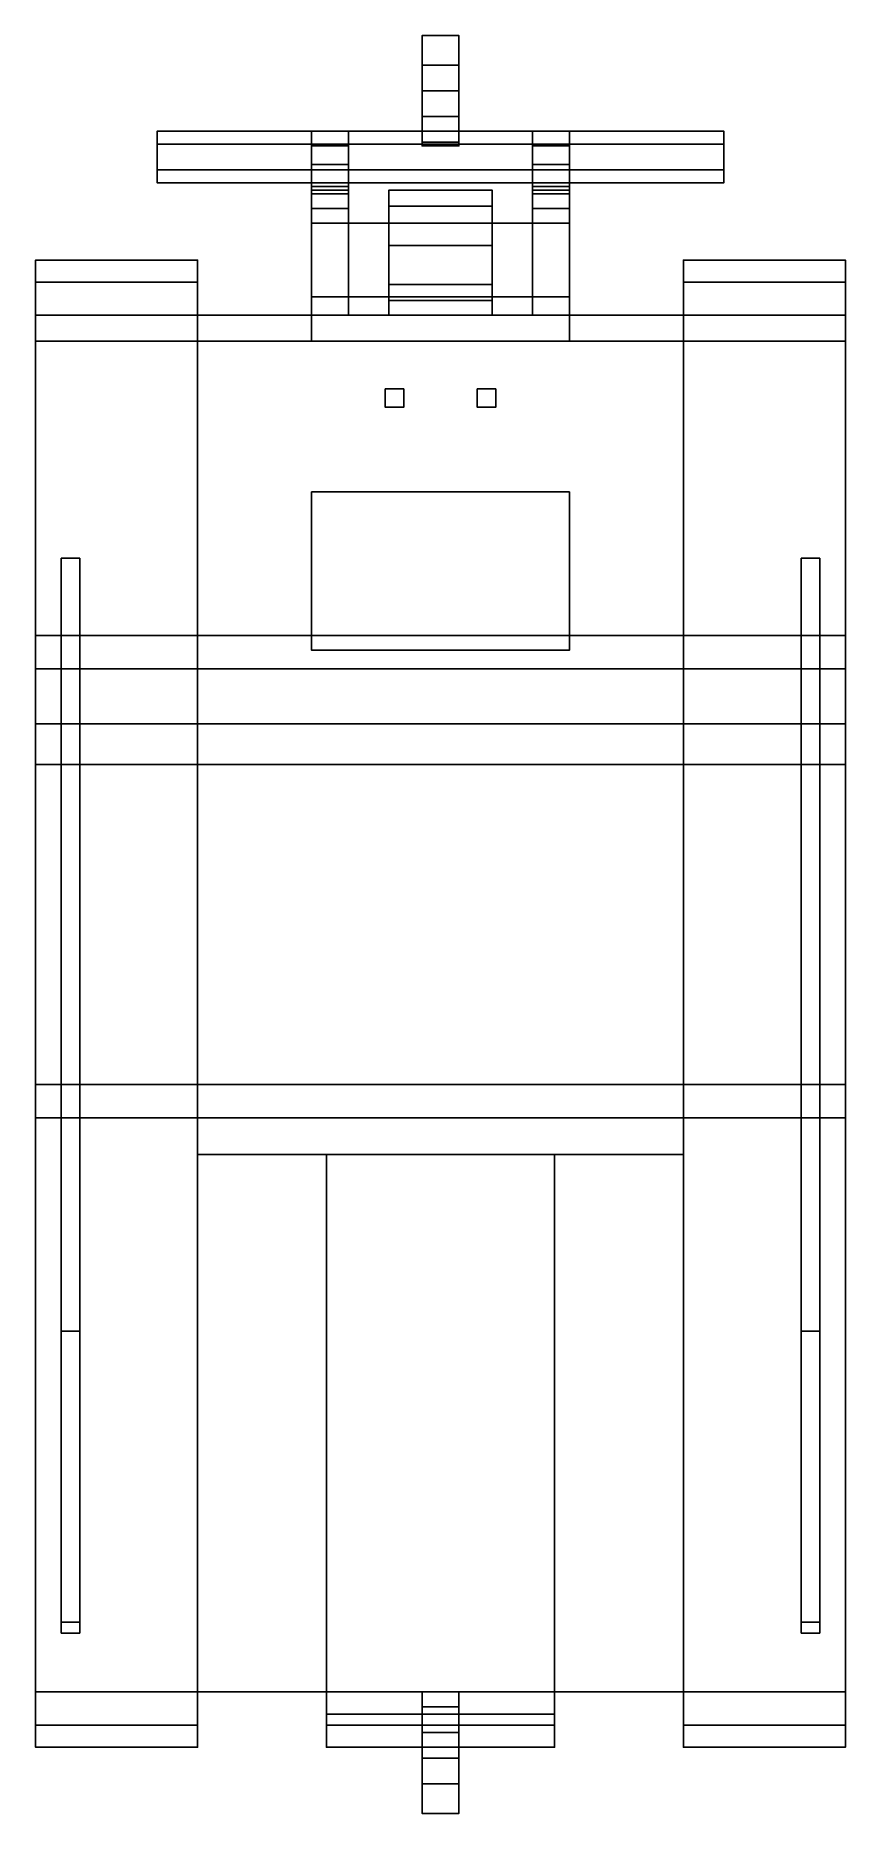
# Model space of a CAD drawing. Extents: x -1.1 to 1.1, y -2.2 to 2.63.
import ezdxf

# ---------------------------------------------------------------- set-up
doc = ezdxf.new("R2010")
doc.units = 0
doc.layers.get('0').update_dxf_attribs({"linetype": 'CONTINUOUS'})
doc.layers.add('MUDGUARD', color=6, linetype='CONTINUOUS')

msp = doc.modelspace()

# ---------------------------------------------------------------- linework, layer by layer
for points in [[(-0.05, 2.63, 0.63), (-0.05, 2.55, 0.55), (-0.05, 2.55, 0.83), (-0.05, 2.63, 0.76)], [(0.05, 2.63, 0.63), (0.05, 2.55, 0.55), (-0.05, 2.55, 0.55), (-0.05, 2.63, 0.63)], [(0.05, 2.63, 0.76), (0.05, 2.63, 0.63), (-0.05, 2.63, 0.63), (-0.05, 2.63, 0.76)], [(-0.05, 2.63, 0.76), (-0.05, 2.55, 0.83), (0.05, 2.55, 0.83), (0.05, 2.63, 0.76)], [(0.05, 2.55, 0.83), (0.05, 2.55, 0.55), (0.05, 2.63, 0.63), (0.05, 2.63, 0.76)], [(-0.05, 2.55, 0.73), (-0.05, 2.48, 0.73), (-0.05, 2.48, 0.83), (-0.05, 2.55, 0.83)], [(0.05, 2.55, 0.73), (0.05, 2.48, 0.73), (-0.05, 2.48, 0.73), (-0.05, 2.55, 0.73)], [(-0.05, 2.55, 0.83), (-0.05, 2.48, 0.83), (0.05, 2.48, 0.83), (0.05, 2.55, 0.83)], [(0.05, 2.55, 0.55), (0.05, 2.48, 0.55), (-0.05, 2.48, 0.55), (-0.05, 2.55, 0.55)], [(-0.05, 2.55, 0.55), (-0.05, 2.48, 0.55), (-0.05, 2.48, 0.62), (-0.05, 2.55, 0.62)], [(-0.05, 2.55, 0.62), (-0.05, 2.48, 0.62), (0.05, 2.48, 0.62), (0.05, 2.55, 0.62)], [(-0.05, 2.55, 0.73), (-0.05, 2.55, 0.62), (0.05, 2.55, 0.62), (0.05, 2.55, 0.73)], [(0.05, 2.48, 0.83), (0.05, 2.48, 0.73), (0.05, 2.55, 0.73), (0.05, 2.55, 0.83)], [(0.05, 2.48, 0.62), (0.05, 2.48, 0.55), (0.05, 2.55, 0.55), (0.05, 2.55, 0.62)], [(-0.05, 2.48, 0.55), (-0.05, 2.41, 0.65), (-0.05, 2.41, 0.76), (-0.05, 2.48, 0.83)], [(-0.05, 2.48, 0.83), (-0.05, 2.41, 0.76), (0.05, 2.41, 0.76), (0.05, 2.48, 0.83)], [(0.05, 2.48, 0.73), (0.05, 2.48, 0.62), (-0.05, 2.48, 0.62), (-0.05, 2.48, 0.73)], [(0.05, 2.48, 0.55), (0.05, 2.41, 0.65), (-0.05, 2.41, 0.65), (-0.05, 2.48, 0.55)], [(0.05, 2.41, 0.76), (0.05, 2.41, 0.65), (0.05, 2.48, 0.55), (0.05, 2.48, 0.83)], [(0.77, 2.335, 0.7706), (0.77, 2.37, 0.71), (-0.77, 2.37, 0.71), (-0.77, 2.335, 0.7706)], [(0.77, 2.37, 0.71), (0.77, 2.335, 0.6494), (-0.77, 2.335, 0.6494), (-0.77, 2.37, 0.71)], [(-0.77, 2.265, 0.7706), (-0.77, 2.335, 0.7706), (-0.77, 2.37, 0.71), (-0.77, 2.23, 0.71)], [(-0.77, 2.23, 0.71), (-0.77, 2.37, 0.71), (-0.77, 2.335, 0.6494), (-0.77, 2.265, 0.6494)], [(-0.35, 2.37, 0.71), (-0.35, 2.33, 0.58), (-0.35, 2.22, 0.69), (-0.35, 2.23, 0.71)], [(-0.25, 2.37, 0.71), (-0.25, 2.33, 0.58), (-0.35, 2.33, 0.58), (-0.35, 2.37, 0.71)], [(-0.25, 2.22, 0.69), (-0.25, 2.33, 0.58), (-0.25, 2.37, 0.71), (-0.25, 2.23, 0.71)], [(-0.05, 2.41, 0.76), (-0.05, 2.34, 0.76), (0.05, 2.34, 0.76), (0.05, 2.41, 0.76)], [(-0.05, 2.41, 0.65), (-0.05, 2.33, 0.65), (-0.05, 2.34, 0.76), (-0.05, 2.41, 0.76)], [(0.05, 2.41, 0.65), (0.05, 2.33, 0.65), (-0.05, 2.33, 0.65), (-0.05, 2.41, 0.65)], [(0.05, 2.34, 0.76), (0.05, 2.33, 0.65), (0.05, 2.41, 0.65), (0.05, 2.41, 0.76)], [(0.25, 2.37, 0.71), (0.25, 2.33, 0.58), (0.25, 2.22, 0.69), (0.25, 2.23, 0.71)], [(0.35, 2.37, 0.71), (0.35, 2.33, 0.58), (0.25, 2.33, 0.58), (0.25, 2.37, 0.71)], [(0.35, 2.22, 0.69), (0.35, 2.33, 0.58), (0.35, 2.37, 0.71), (0.35, 2.23, 0.71)], [(0.77, 2.265, 0.6494), (0.77, 2.335, 0.6494), (0.77, 2.37, 0.71), (0.77, 2.23, 0.71)], [(0.77, 2.23, 0.71), (0.77, 2.37, 0.71), (0.77, 2.335, 0.7706), (0.77, 2.265, 0.7706)], [(0.77, 2.265, 0.7706), (0.77, 2.335, 0.7706), (-0.77, 2.335, 0.7706), (-0.77, 2.265, 0.7706)], [(0.77, 2.335, 0.6494), (0.77, 2.265, 0.6494), (-0.77, 2.265, 0.6494), (-0.77, 2.335, 0.6494)], [(-0.35, 2.33, 0.58), (-0.35, 2.28, 0.53), (-0.35, 2.2, 0.68), (-0.35, 2.22, 0.69)], [(-0.25, 2.33, 0.58), (-0.25, 2.28, 0.53), (-0.35, 2.28, 0.53), (-0.35, 2.33, 0.58)], [(-0.25, 2.2, 0.68), (-0.25, 2.28, 0.53), (-0.25, 2.33, 0.58), (-0.25, 2.22, 0.69)], [(0.25, 2.33, 0.58), (0.25, 2.28, 0.53), (0.25, 2.2, 0.68), (0.25, 2.22, 0.69)], [(0.35, 2.33, 0.58), (0.35, 2.28, 0.53), (0.25, 2.28, 0.53), (0.25, 2.33, 0.58)], [(0.35, 2.2, 0.68), (0.35, 2.28, 0.53), (0.35, 2.33, 0.58), (0.35, 2.22, 0.69)], [(-0.25, 2.28, 0.53), (-0.25, 2.21, 0.49), (-0.35, 2.21, 0.49), (-0.35, 2.28, 0.53)], [(-0.35, 2.28, 0.53), (-0.35, 2.21, 0.49), (-0.35, 2.16, 0.68), (-0.35, 2.2, 0.68)], [(-0.25, 2.16, 0.68), (-0.25, 2.21, 0.49), (-0.25, 2.28, 0.53), (-0.25, 2.2, 0.68)], [(0.25, 2.28, 0.53), (0.25, 2.21, 0.49), (0.25, 2.16, 0.68), (0.25, 2.2, 0.68)], [(0.35, 2.28, 0.53), (0.35, 2.21, 0.49), (0.25, 2.21, 0.49), (0.25, 2.28, 0.53)], [(0.35, 2.16, 0.68), (0.35, 2.21, 0.49), (0.35, 2.28, 0.53), (0.35, 2.2, 0.68)], [(0.77, 2.23, 0.71), (0.77, 2.265, 0.7706), (-0.77, 2.265, 0.7706), (-0.77, 2.23, 0.71)], [(0.77, 2.265, 0.6494), (0.77, 2.23, 0.71), (-0.77, 2.23, 0.71), (-0.77, 2.265, 0.6494)], [(-0.35, 2.23, 0.71), (-0.35, 2.22, 0.69), (-0.25, 2.22, 0.69), (-0.25, 2.23, 0.71)], [(0.25, 2.23, 0.71), (0.25, 2.22, 0.69), (0.35, 2.22, 0.69), (0.35, 2.23, 0.71)], [(-0.35, 2.22, 0.69), (-0.35, 2.2, 0.68), (-0.25, 2.2, 0.68), (-0.25, 2.22, 0.69)], [(-0.25, 2.21, 0.49), (-0.25, 1.87, 0.49), (-0.35, 1.87, 0.49), (-0.35, 2.21, 0.49)], [(-0.35, 2.21, 0.49), (-0.35, 1.87, 0.49), (-0.35, 1.87, 0.68), (-0.35, 2.16, 0.68)], [(-0.35, 2.2, 0.68), (-0.35, 2.16, 0.68), (-0.25, 2.16, 0.68), (-0.25, 2.2, 0.68)], [(-0.25, 1.87, 0.68), (-0.25, 1.87, 0.49), (-0.25, 2.21, 0.49), (-0.25, 2.16, 0.68)], [(0.14, 2.1661, 0.8761), (0.14, 2.21, 0.77), (-0.14, 2.21, 0.77), (-0.14, 2.1661, 0.8761)], [(0.14, 2.21, 0.77), (0.14, 2.1661, 0.6639), (-0.14, 2.1661, 0.6639), (-0.14, 2.21, 0.77)], [(-0.14, 2.06, 0.92), (-0.14, 2.1661, 0.8761), (-0.14, 2.21, 0.77), (-0.14, 1.9539, 0.8761)], [(-0.14, 1.9539, 0.8761), (-0.14, 2.21, 0.77), (-0.14, 2.1661, 0.6639), (-0.14, 1.91, 0.77)], [(0.14, 1.9539, 0.8761), (0.14, 2.21, 0.77), (0.14, 2.1661, 0.8761), (0.14, 2.06, 0.92)], [(0.14, 1.91, 0.77), (0.14, 2.1661, 0.6639), (0.14, 2.21, 0.77), (0.14, 1.9539, 0.8761)], [(0.25, 2.22, 0.69), (0.25, 2.2, 0.68), (0.35, 2.2, 0.68), (0.35, 2.22, 0.69)], [(0.25, 2.21, 0.49), (0.25, 1.87, 0.49), (0.25, 1.87, 0.68), (0.25, 2.16, 0.68)], [(0.35, 2.21, 0.49), (0.35, 1.87, 0.49), (0.25, 1.87, 0.49), (0.25, 2.21, 0.49)], [(0.25, 2.2, 0.68), (0.25, 2.16, 0.68), (0.35, 2.16, 0.68), (0.35, 2.2, 0.68)], [(0.35, 1.87, 0.68), (0.35, 1.87, 0.49), (0.35, 2.21, 0.49), (0.35, 2.16, 0.68)], [(-0.35, 2.16, 0.68), (-0.35, 1.87, 0.68), (-0.25, 1.87, 0.68), (-0.25, 2.16, 0.68)], [(0.14, 2.06, 0.92), (0.14, 2.1661, 0.8761), (-0.14, 2.1661, 0.8761), (-0.14, 2.06, 0.92)], [(0.14, 2.1661, 0.6639), (0.14, 2.06, 0.62), (-0.14, 2.06, 0.62), (-0.14, 2.1661, 0.6639)], [(-0.14, 1.91, 0.77), (-0.14, 2.1661, 0.6639), (-0.14, 2.06, 0.62), (-0.14, 1.9539, 0.6639)], [(0.14, 1.9539, 0.6639), (0.14, 2.06, 0.62), (0.14, 2.1661, 0.6639), (0.14, 1.91, 0.77)], [(0.25, 2.16, 0.68), (0.25, 1.87, 0.68), (0.35, 1.87, 0.68), (0.35, 2.16, 0.68)], [(0.35, 2.12, 1.29), (0.35, 2.12, 1.05), (-0.35, 2.12, 1.05), (-0.35, 2.12, 1.29)], [(-0.35, 2.12, 1.05), (-0.35, 1.87, 1.05), (-0.35, 1.92, 1.67), (-0.35, 2.12, 1.29)], [(0.35, 2.12, 1.05), (0.35, 1.87, 1.05), (-0.35, 1.87, 1.05), (-0.35, 2.12, 1.05)], [(-0.35, 2.12, 1.29), (-0.35, 1.92, 1.67), (0.35, 1.92, 1.67), (0.35, 2.12, 1.29)], [(-0.14, 2.03, 0.44), (-0.14, 2.11, 0.55), (-0.14, 2.11, 0.7), (-0.14, 2.03, 0.87)], [(-0.14, 2.03, 0.87), (-0.14, 2.11, 0.7), (-0.14, 2.11, 0.55), (-0.14, 2.03, 0.44)], [(0.14, 2.03, 0.87), (0.14, 2.11, 0.7), (0.14, 2.11, 0.55), (0.14, 2.03, 0.44)], [(0.14, 2.03, 0.44), (0.14, 2.11, 0.55), (0.14, 2.11, 0.7), (0.14, 2.03, 0.87)], [(0.35, 1.92, 1.67), (0.35, 1.87, 1.05), (0.35, 2.12, 1.05), (0.35, 2.12, 1.29)], [(0.14, 1.9539, 0.8761), (0.14, 2.06, 0.92), (-0.14, 2.06, 0.92), (-0.14, 1.9539, 0.8761)], [(0.14, 2.06, 0.62), (0.14, 1.9539, 0.6639), (-0.14, 1.9539, 0.6639), (-0.14, 2.06, 0.62)], [(-0.14, 1.95, 0.99), (-0.14, 2.03, 0.87), (-0.14, 2.03, 0.44), (-0.14, 1.95, 0.43)], [(-0.14, 1.95, 0.43), (-0.14, 2.03, 0.44), (-0.14, 2.03, 0.87), (-0.14, 1.95, 0.99)], [(0.14, 1.95, 0.99), (0.14, 2.03, 0.87), (0.14, 2.03, 0.44), (0.14, 1.95, 0.43)], [(0.14, 1.95, 0.43), (0.14, 2.03, 0.44), (0.14, 2.03, 0.87), (0.14, 1.95, 0.99)], [(0.14, 1.91, 0.77), (0.14, 1.9539, 0.8761), (-0.14, 1.9539, 0.8761), (-0.14, 1.91, 0.77)], [(0.14, 1.9539, 0.6639), (0.14, 1.91, 0.77), (-0.14, 1.91, 0.77), (-0.14, 1.9539, 0.6639)], [(-0.14, 1.87, 1.05), (-0.14, 1.95, 0.99), (-0.14, 1.95, 0.43), (-0.14, 1.87, 0.44)], [(-0.14, 1.87, 0.44), (-0.14, 1.95, 0.43), (-0.14, 1.95, 0.99), (-0.14, 1.87, 1.05)], [(0.14, 1.87, 1.05), (0.14, 1.95, 0.99), (0.14, 1.95, 0.43), (0.14, 1.87, 0.44)], [(0.14, 1.87, 0.44), (0.14, 1.95, 0.43), (0.14, 1.95, 0.99), (0.14, 1.87, 1.05)], [(-0.35, 1.87, 1.05), (-0.35, 1.8, 1.12), (-0.35, 1.8, 1.67), (-0.35, 1.92, 1.67)], [(-0.35, 1.92, 1.67), (-0.35, 1.8, 1.67), (0.35, 1.8, 1.67), (0.35, 1.92, 1.67)], [(0.35, 1.8, 1.67), (0.35, 1.8, 1.12), (0.35, 1.87, 1.05), (0.35, 1.92, 1.67)], [(-1.1, 1.87, 1.05), (-1.1, -1.87, 1.05), (-1.1, -1.87, 1.12), (-1.1, 1.87, 1.12)], [(1.1, 1.87, 1.05), (1.1, -1.87, 1.05), (-1.1, -1.87, 1.05), (-1.1, 1.87, 1.05)], [(1.1, 1.87, 1.59), (1.1, 1.87, 1.05), (-1.1, 1.87, 1.05), (-1.1, 1.87, 1.59)], [(-1.1, 1.87, 1.12), (-1.1, 1.8, 1.12), (-1.1, 1.8, 1.59), (-1.1, 1.87, 1.59)], [(-1.1, 1.87, 1.59), (-1.1, 1.8, 1.59), (1.1, 1.8, 1.59), (1.1, 1.87, 1.59)], [(-0.66, 1.87, 0.44), (-0.66, -1.87, 0.44), (-0.66, -1.87, 1.05), (-0.66, 1.87, 1.05)], [(0.66, 1.87, 1.05), (0.66, 1.87, 0.44), (-0.66, 1.87, 0.44), (-0.66, 1.87, 1.05)], [(0.66, 1.87, 0.44), (0.66, -1.87, 0.44), (-0.66, -1.87, 0.44), (-0.66, 1.87, 0.44)], [(0.66, -1.87, 1.05), (0.66, -1.87, 0.44), (0.66, 1.87, 0.44), (0.66, 1.87, 1.05)], [(1.1, -1.87, 1.12), (1.1, -1.87, 1.05), (1.1, 1.87, 1.05), (1.1, 1.87, 1.12)], [(1.1, 1.8, 1.59), (1.1, 1.8, 1.12), (1.1, 1.87, 1.12), (1.1, 1.87, 1.59)], [(-1.1, 1.8, 1.12), (-1.1, -0.22, 1.12), (1.1, -0.22, 1.12), (1.1, 1.8, 1.12)], [(-1.1, 1.8, 1.59), (-1.1, 1.8, 1.04), (1.1, 1.8, 1.04), (1.1, 1.8, 1.59)], [(-1.1, -0.31, 1.59), (-1.1, 1.8, 1.59), (-1.1, 1.8, 1.12), (-1.1, -0.22, 1.12)], [(-1.1, -0.22, 1.12), (-1.1, 1.8, 1.12), (-1.1, 1.8, 1.59), (-1.1, -0.31, 1.59)], [(-0.35, 1.8, 1.67), (-0.35, 1.8, 1.59), (0.35, 1.8, 1.59), (0.35, 1.8, 1.67)], [(1.1, -0.22, 1.12), (1.1, 1.8, 1.12), (1.1, 1.8, 1.59), (1.1, -0.31, 1.59)], [(1.1, -0.31, 1.59), (1.1, 1.8, 1.59), (1.1, 1.8, 1.12), (1.1, -0.22, 1.12)], [(-0.1, 1.67, 1.73), (-0.1, 1.67, 1.12), (-0.15, 1.67, 1.12), (-0.15, 1.67, 1.73)], [(-0.15, 1.67, 1.12), (-0.15, 1.62, 1.12), (-0.15, 1.62, 1.73), (-0.15, 1.67, 1.73)], [(-0.15, 1.67, 1.73), (-0.15, 1.62, 1.73), (-0.1, 1.62, 1.73), (-0.1, 1.67, 1.73)], [(-0.1, 1.62, 1.73), (-0.1, 1.62, 1.12), (-0.1, 1.67, 1.12), (-0.1, 1.67, 1.73)], [(0.1, 1.67, 1.12), (0.1, 1.62, 1.12), (0.1, 1.62, 1.73), (0.1, 1.67, 1.73)], [(0.1, 1.67, 1.73), (0.1, 1.62, 1.73), (0.15, 1.62, 1.73), (0.15, 1.67, 1.73)], [(0.15, 1.67, 1.73), (0.15, 1.67, 1.12), (0.1, 1.67, 1.12), (0.1, 1.67, 1.73)], [(0.15, 1.62, 1.73), (0.15, 1.62, 1.12), (0.15, 1.67, 1.12), (0.15, 1.67, 1.73)], [(-0.15, 1.62, 1.73), (-0.15, 1.62, 1.12), (-0.1, 1.62, 1.12), (-0.1, 1.62, 1.73)], [(0.1, 1.62, 1.73), (0.1, 1.62, 1.12), (0.15, 1.62, 1.12), (0.15, 1.62, 1.73)], [(-0.35, 1.39, 1.12), (-0.35, 1, 1.12), (-0.35, 0.96, 1.33), (-0.35, 1.39, 1.33)], [(-0.35, 1.39, 1.33), (-0.35, 0.96, 1.33), (0.35, 0.96, 1.33), (0.35, 1.39, 1.33)], [(0.35, 1.39, 1.33), (0.35, 1.39, 1.12), (-0.35, 1.39, 1.12), (-0.35, 1.39, 1.33)], [(0.35, 0.96, 1.33), (0.35, 1, 1.12), (0.35, 1.39, 1.12), (0.35, 1.39, 1.33)], [(-1.03, 1.21, 0.41), (-1.03, -0.89, 0.41), (-1.03, -0.89, 0.65), (-1.03, 1.21, 0.65)], [(-1.03, 1.21, 0.65), (-1.03, -0.89, 0.65), (-0.98, -0.89, 0.65), (-0.98, 1.21, 0.65)], [(-0.98, 1.21, 0.65), (-0.98, 1.21, 0.41), (-1.03, 1.21, 0.41), (-1.03, 1.21, 0.65)], [(-0.98, 1.21, 0.41), (-0.98, -0.89, 0.41), (-1.03, -0.89, 0.41), (-1.03, 1.21, 0.41)], [(-0.98, -0.89, 0.65), (-0.98, -0.89, 0.41), (-0.98, 1.21, 0.41), (-0.98, 1.21, 0.65)], [(1.03, 1.21, 0.65), (1.03, 1.21, 0.41), (0.98, 1.21, 0.41), (0.98, 1.21, 0.65)], [(0.98, 1.21, 0.41), (0.98, -0.89, 0.41), (0.98, -0.89, 0.65), (0.98, 1.21, 0.65)], [(1.03, 1.21, 0.41), (1.03, -0.89, 0.41), (0.98, -0.89, 0.41), (0.98, 1.21, 0.41)], [(0.98, 1.21, 0.65), (0.98, -0.89, 0.65), (1.03, -0.89, 0.65), (1.03, 1.21, 0.65)], [(1.03, -0.89, 0.65), (1.03, -0.89, 0.41), (1.03, 1.21, 0.41), (1.03, 1.21, 0.65)], [(1.1, 0.91, 1.59), (1.1, 1, 1.12), (-1.1, 1, 1.12), (-1.1, 0.91, 1.59)], [(-1.1, 0.91, 1.59), (-1.1, 0.76, 1.59), (1.1, 0.76, 1.59), (1.1, 0.91, 1.59)], [(-1.1, 0.76, 1.59), (-1.1, 0.65, 1.12), (1.1, 0.65, 1.12), (1.1, 0.76, 1.59)], [(-1.1, -0.22, 1.12), (-1.1, -1.87, 1.12), (-1.1, -1.87, 1.59), (-1.1, -0.31, 1.59)], [(1.1, -0.31, 1.59), (1.1, -0.22, 1.12), (-1.1, -0.22, 1.12), (-1.1, -0.31, 1.59)], [(1.1, -1.87, 1.59), (1.1, -1.87, 1.12), (1.1, -0.22, 1.12), (1.1, -0.31, 1.59)], [(-1.1, -0.31, 1.59), (-1.1, -1.87, 1.59), (1.1, -1.87, 1.59), (1.1, -0.31, 1.59)], [(-0.66, -0.41, 1.59), (-0.66, -1.87, 1.59), (-0.31, -1.87, 1.65), (-0.31, -0.41, 1.65)], [(0.31, -0.41, 1.65), (0.66, -0.41, 1.59), (-0.66, -0.41, 1.59), (-0.31, -0.41, 1.65)], [(-0.31, -0.41, 1.65), (-0.31, -1.87, 1.65), (0.31, -1.87, 1.65), (0.31, -0.41, 1.65)], [(0.31, -1.87, 1.65), (0.66, -1.87, 1.59), (0.66, -0.41, 1.59), (0.31, -0.41, 1.65)], [(-1.03, -0.89, 0.65), (-1.03, -0.89, 0.58), (-0.98, -0.89, 0.58), (-0.98, -0.89, 0.65)], [(-1.03, -0.89, 0.58), (-1.03, -1.71, 0.43), (-0.98, -1.71, 0.43), (-0.98, -0.89, 0.58)], [(-1.03, -0.89, 0.41), (-1.03, -1.68, 0.27), (-1.03, -1.71, 0.43), (-1.03, -0.89, 0.58)], [(-0.98, -0.89, 0.41), (-0.98, -1.68, 0.27), (-1.03, -1.68, 0.27), (-1.03, -0.89, 0.41)], [(-0.98, -1.71, 0.43), (-0.98, -1.68, 0.27), (-0.98, -0.89, 0.41), (-0.98, -0.89, 0.58)], [(0.98, -0.89, 0.65), (0.98, -0.89, 0.58), (1.03, -0.89, 0.58), (1.03, -0.89, 0.65)], [(0.98, -0.89, 0.41), (0.98, -1.68, 0.27), (0.98, -1.71, 0.43), (0.98, -0.89, 0.58)], [(0.98, -0.89, 0.58), (0.98, -1.71, 0.43), (1.03, -1.71, 0.43), (1.03, -0.89, 0.58)], [(1.03, -0.89, 0.41), (1.03, -1.68, 0.27), (0.98, -1.68, 0.27), (0.98, -0.89, 0.41)], [(1.03, -1.71, 0.43), (1.03, -1.68, 0.27), (1.03, -0.89, 0.41), (1.03, -0.89, 0.58)], [(-1.03, -1.71, 0.43), (-1.03, -1.68, 0.27), (-0.98, -1.68, 0.27), (-0.98, -1.71, 0.43)], [(0.98, -1.71, 0.43), (0.98, -1.68, 0.27), (1.03, -1.68, 0.27), (1.03, -1.71, 0.43)], [(-1.1, -1.87, 1.59), (-1.1, -1.87, 1.05), (1.1, -1.87, 1.05), (1.1, -1.87, 1.59)], [(-0.66, -1.87, 1.05), (-0.66, -1.87, 0.44), (0.66, -1.87, 0.44), (0.66, -1.87, 1.05)], [(-0.31, -1.87, 1.65), (-0.66, -1.87, 1.59), (0.66, -1.87, 1.59), (0.31, -1.87, 1.65)], [(-0.31, -1.87, 0.95), (-0.31, -1.93, 0.98), (-0.31, -1.96, 1.65), (-0.31, -1.87, 1.65)], [(-0.31, -1.87, 1.65), (-0.31, -1.96, 1.65), (0.31, -1.96, 1.65), (0.31, -1.87, 1.65)], [(0.31, -1.87, 0.95), (0.31, -1.93, 0.98), (-0.31, -1.93, 0.98), (-0.31, -1.87, 0.95)], [(-0.05, -1.98, 0.65), (-0.05, -1.87, 0.65), (-0.05, -1.87, 0.54), (-0.05, -1.98, 0.54)], [(0.05, -1.98, 0.65), (0.05, -1.87, 0.65), (-0.05, -1.87, 0.65), (-0.05, -1.98, 0.65)], [(0.05, -1.87, 0.54), (0.05, -1.87, 0.65), (0.05, -1.98, 0.65), (0.05, -1.98, 0.54)], [(0.31, -1.96, 1.65), (0.31, -1.93, 0.98), (0.31, -1.87, 0.95), (0.31, -1.87, 1.65)], [(-0.31, -1.93, 0.98), (-0.31, -2.02, 1.5), (-0.31, -2.02, 1.6), (-0.31, -1.96, 1.65)], [(0.31, -1.93, 0.98), (0.31, -2.02, 1.5), (-0.31, -2.02, 1.5), (-0.31, -1.93, 0.98)], [(-0.05, -1.98, 0.54), (-0.05, -1.91, 0.54), (0.05, -1.91, 0.54), (0.05, -1.98, 0.54)], [(0.31, -2.02, 1.6), (0.31, -2.02, 1.5), (0.31, -1.93, 0.98), (0.31, -1.96, 1.65)], [(-0.31, -1.96, 1.65), (-0.31, -2.02, 1.6), (0.31, -2.02, 1.6), (0.31, -1.96, 1.65)], [(-0.05, -2.05, 0.75), (-0.05, -1.98, 0.65), (-0.05, -1.98, 0.54), (-0.05, -2.05, 0.47)], [(0.05, -2.05, 0.75), (0.05, -1.98, 0.65), (-0.05, -1.98, 0.65), (-0.05, -2.05, 0.75)], [(-0.05, -2.05, 0.47), (-0.05, -1.98, 0.54), (0.05, -1.98, 0.54), (0.05, -2.05, 0.47)], [(0.05, -1.98, 0.54), (0.05, -1.98, 0.65), (0.05, -2.05, 0.75), (0.05, -2.05, 0.47)], [(-0.31, -2.02, 1.6), (-0.31, -2.02, 1.5), (0.31, -2.02, 1.5), (0.31, -2.02, 1.6)], [(0.05, -2.05, 0.57), (0.05, -2.05, 0.68), (-0.05, -2.05, 0.68), (-0.05, -2.05, 0.57)], [(0.05, -2.12, 0.75), (0.05, -2.05, 0.75), (-0.05, -2.05, 0.75), (-0.05, -2.12, 0.75)], [(-0.05, -2.12, 0.75), (-0.05, -2.05, 0.75), (-0.05, -2.05, 0.68), (-0.05, -2.12, 0.68)], [(-0.05, -2.12, 0.68), (-0.05, -2.05, 0.68), (0.05, -2.05, 0.68), (0.05, -2.12, 0.68)], [(-0.05, -2.12, 0.47), (-0.05, -2.05, 0.47), (0.05, -2.05, 0.47), (0.05, -2.12, 0.47)], [(-0.05, -2.12, 0.57), (-0.05, -2.05, 0.57), (-0.05, -2.05, 0.47), (-0.05, -2.12, 0.47)], [(0.05, -2.12, 0.57), (0.05, -2.05, 0.57), (-0.05, -2.05, 0.57), (-0.05, -2.12, 0.57)], [(0.05, -2.05, 0.68), (0.05, -2.05, 0.75), (0.05, -2.12, 0.75), (0.05, -2.12, 0.68)], [(0.05, -2.05, 0.47), (0.05, -2.05, 0.57), (0.05, -2.12, 0.57), (0.05, -2.12, 0.47)], [(-0.05, -2.12, 0.57), (-0.05, -2.12, 0.68), (0.05, -2.12, 0.68), (0.05, -2.12, 0.57)], [(-0.05, -2.2, 0.67), (-0.05, -2.12, 0.75), (-0.05, -2.12, 0.47), (-0.05, -2.2, 0.54)], [(0.05, -2.2, 0.67), (0.05, -2.12, 0.75), (-0.05, -2.12, 0.75), (-0.05, -2.2, 0.67)], [(-0.05, -2.2, 0.54), (-0.05, -2.12, 0.47), (0.05, -2.12, 0.47), (0.05, -2.2, 0.54)], [(0.05, -2.12, 0.47), (0.05, -2.12, 0.75), (0.05, -2.2, 0.67), (0.05, -2.2, 0.54)], [(0.05, -2.2, 0.54), (0.05, -2.2, 0.67), (-0.05, -2.2, 0.67), (-0.05, -2.2, 0.54)]]:
    msp.add_3dface(points)
at = {"layer": 'MUDGUARD'}
for points in [[(-1.1, 1.96, 0.98), (-1.1, 2.02, 0.87), (-0.66, 2.02, 0.87), (-0.66, 1.96, 0.98)], [(-0.66, 1.96, 0.98), (-0.66, 2.02, 0.87), (-1.1, 2.02, 0.87), (-1.1, 1.96, 0.98)], [(-1.1, 1.87, 1.05), (-1.1, 1.96, 0.98), (-1.1, 2.02, 0.87), (-1.1, 1.93, 0.87)], [(-1.1, 1.93, 0.87), (-1.1, 2.02, 0.87), (-1.1, 1.96, 0.98), (-1.1, 1.87, 1.05)], [(0.66, 1.96, 0.98), (0.66, 2.02, 0.87), (1.1, 2.02, 0.87), (1.1, 1.96, 0.98)], [(1.1, 1.96, 0.98), (1.1, 2.02, 0.87), (0.66, 2.02, 0.87), (0.66, 1.96, 0.98)], [(0.66, 1.87, 1.05), (0.66, 1.96, 0.98), (0.66, 2.02, 0.87), (0.66, 1.93, 0.87)], [(0.66, 1.93, 0.87), (0.66, 2.02, 0.87), (0.66, 1.96, 0.98), (0.66, 1.87, 1.05)], [(1.1, 1.93, 0.87), (1.1, 2.02, 0.87), (1.1, 1.96, 0.98), (1.1, 1.87, 1.05)], [(1.1, 1.87, 1.05), (1.1, 1.96, 0.98), (1.1, 2.02, 0.87), (1.1, 1.93, 0.87)], [(-0.66, 1.87, 1.05), (-0.66, 1.96, 0.98), (-1.1, 1.96, 0.98), (-1.1, 1.87, 1.05)], [(-1.1, 1.87, 1.05), (-1.1, 1.96, 0.98), (-0.66, 1.96, 0.98), (-0.66, 1.87, 1.05)], [(0.66, 1.87, 1.05), (0.66, 1.96, 0.98), (1.1, 1.96, 0.98), (1.1, 1.87, 1.05)], [(1.1, 1.87, 1.05), (1.1, 1.96, 0.98), (0.66, 1.96, 0.98), (0.66, 1.87, 1.05)], [(-1.1, 1.78, 0.94), (-1.1, 1.93, 0.87), (-1.1, 1.87, 1.05), (-1.1, 1.78, 1.05)], [(-1.1, 1.78, 1.05), (-1.1, 1.87, 1.05), (-1.1, 1.93, 0.87), (-1.1, 1.78, 0.94)], [(0.66, 1.78, 1.05), (0.66, 1.87, 1.05), (0.66, 1.93, 0.87), (0.66, 1.78, 0.94)], [(0.66, 1.78, 0.94), (0.66, 1.93, 0.87), (0.66, 1.87, 1.05), (0.66, 1.78, 1.05)], [(1.1, 1.78, 0.94), (1.1, 1.93, 0.87), (1.1, 1.87, 1.05), (1.1, 1.78, 1.05)], [(1.1, 1.78, 1.05), (1.1, 1.87, 1.05), (1.1, 1.93, 0.87), (1.1, 1.78, 0.94)], [(-1.1, 1.57, 1.05), (-1.1, 1.78, 1.05), (-1.1, 1.78, 0.94), (-1.1, 1.57, 0.98)], [(-1.1, 1.57, 0.98), (-1.1, 1.78, 0.94), (-1.1, 1.78, 1.05), (-1.1, 1.57, 1.05)], [(0.66, 1.57, 0.98), (0.66, 1.78, 0.94), (0.66, 1.78, 1.05), (0.66, 1.57, 1.05)], [(0.66, 1.57, 1.05), (0.66, 1.78, 1.05), (0.66, 1.78, 0.94), (0.66, 1.57, 0.98)], [(1.1, 1.57, 1.05), (1.1, 1.78, 1.05), (1.1, 1.78, 0.94), (1.1, 1.57, 0.98)], [(1.1, 1.57, 0.98), (1.1, 1.78, 0.94), (1.1, 1.78, 1.05), (1.1, 1.57, 1.05)], [(-1.1, 1.53, 1), (-1.1, 1.57, 0.98), (-1.1, 1.57, 1.05), (-1.1, 1.52, 1.05)], [(-1.1, 1.52, 1.05), (-1.1, 1.57, 1.05), (-1.1, 1.57, 0.98), (-1.1, 1.53, 1)], [(0.66, 1.52, 1.05), (0.66, 1.57, 1.05), (0.66, 1.57, 0.98), (0.66, 1.53, 1)], [(0.66, 1.53, 1), (0.66, 1.57, 0.98), (0.66, 1.57, 1.05), (0.66, 1.52, 1.05)], [(1.1, 1.53, 1), (1.1, 1.57, 0.98), (1.1, 1.57, 1.05), (1.1, 1.52, 1.05)], [(1.1, 1.52, 1.05), (1.1, 1.57, 1.05), (1.1, 1.57, 0.98), (1.1, 1.53, 1)], [(-1.1, -1.49, 1.02), (-1.1, -1.49, 1.05), (-1.1, -1.87, 1.05), (-1.1, -1.6, 0.99)], [(-1.1, -1.6, 0.99), (-1.1, -1.87, 1.05), (-1.1, -1.49, 1.05), (-1.1, -1.49, 1.02)], [(1.1, -1.49, 1.02), (1.1, -1.49, 1.05), (1.1, -1.87, 1.05), (1.1, -1.6, 0.99)], [(1.1, -1.6, 0.99), (1.1, -1.87, 1.05), (1.1, -1.49, 1.05), (1.1, -1.49, 1.02)], [(-1.1, -1.94, 0.88), (-1.1, -1.6, 0.99), (-1.1, -1.87, 1.05), (-1.1, -1.96, 0.97)], [(-1.1, -1.96, 0.97), (-1.1, -1.87, 1.05), (-1.1, -1.6, 0.99), (-1.1, -1.94, 0.88)], [(1.1, -1.94, 0.88), (1.1, -1.6, 0.99), (1.1, -1.87, 1.05), (1.1, -1.96, 0.97)], [(1.1, -1.96, 0.97), (1.1, -1.87, 1.05), (1.1, -1.6, 0.99), (1.1, -1.94, 0.88)], [(-0.66, -1.96, 0.97), (-0.66, -1.87, 1.05), (-1.1, -1.87, 1.05), (-1.1, -1.96, 0.97)], [(-1.1, -1.96, 0.97), (-1.1, -1.87, 1.05), (-0.66, -1.87, 1.05), (-0.66, -1.96, 0.97)], [(-0.66, -2.02, 0.88), (-0.66, -1.96, 0.97), (-0.66, -1.87, 1.05), (-0.66, -1.87, 0.88)], [(-0.66, -1.87, 0.88), (-0.66, -1.87, 1.05), (-0.66, -1.96, 0.97), (-0.66, -2.02, 0.88)], [(-0.66, -2.02, 0.44), (-0.66, -1.87, 0.44), (-0.66, -1.87, 0.88), (-0.66, -2.02, 0.88)], [(-0.66, -2.02, 0.88), (-0.66, -1.87, 0.88), (-0.66, -1.87, 0.44), (-0.66, -2.02, 0.44)], [(0.66, -2.02, 0.88), (0.66, -1.96, 0.97), (0.66, -1.87, 1.05), (0.66, -1.87, 0.88)], [(0.66, -1.87, 0.88), (0.66, -1.87, 1.05), (0.66, -1.96, 0.97), (0.66, -2.02, 0.88)], [(0.66, -2.02, 0.44), (0.66, -1.87, 0.44), (0.66, -1.87, 0.88), (0.66, -2.02, 0.88)], [(0.66, -2.02, 0.88), (0.66, -1.87, 0.88), (0.66, -1.87, 0.44), (0.66, -2.02, 0.44)], [(0.66, -1.96, 0.97), (0.66, -1.87, 1.05), (1.1, -1.87, 1.05), (1.1, -1.96, 0.97)], [(1.1, -1.96, 0.97), (1.1, -1.87, 1.05), (0.66, -1.87, 1.05), (0.66, -1.96, 0.97)], [(-1.1, -1.96, 0.97), (-1.1, -1.96, 0.97), (-1.1, -1.94, 0.88), (-1.1, -2.02, 0.88)], [(-1.1, -2.02, 0.88), (-1.1, -1.94, 0.88), (-1.1, -1.96, 0.97)], [(-1.1, -2.02, 0.88), (-1.1, -1.96, 0.97), (-0.66, -1.96, 0.97), (-0.66, -2.02, 0.88)], [(-0.66, -2.02, 0.88), (-0.66, -1.96, 0.97), (-1.1, -1.96, 0.97), (-1.1, -2.02, 0.88)], [(1.1, -2.02, 0.88), (1.1, -1.96, 0.97), (0.66, -1.96, 0.97), (0.66, -2.02, 0.88)], [(0.66, -2.02, 0.88), (0.66, -1.96, 0.97), (1.1, -1.96, 0.97), (1.1, -2.02, 0.88)], [(1.1, -2.02, 0.88), (1.1, -1.94, 0.88), (1.1, -1.96, 0.97)], [(1.1, -1.96, 0.97), (1.1, -1.96, 0.97), (1.1, -1.94, 0.88), (1.1, -2.02, 0.88)], [(-1.1, -2.02, 0.88), (-1.1, -2.02, 0.44), (-0.66, -2.02, 0.44), (-0.66, -2.02, 0.88)], [(-0.66, -2.02, 0.88), (-0.66, -2.02, 0.44), (-1.1, -2.02, 0.44), (-1.1, -2.02, 0.88)], [(1.1, -2.02, 0.88), (1.1, -2.02, 0.44), (0.66, -2.02, 0.44), (0.66, -2.02, 0.88)], [(0.66, -2.02, 0.88), (0.66, -2.02, 0.44), (1.1, -2.02, 0.44), (1.1, -2.02, 0.88)]]:
    msp.add_3dface(points, dxfattribs=at)

doc.saveas('drawing.dxf')
